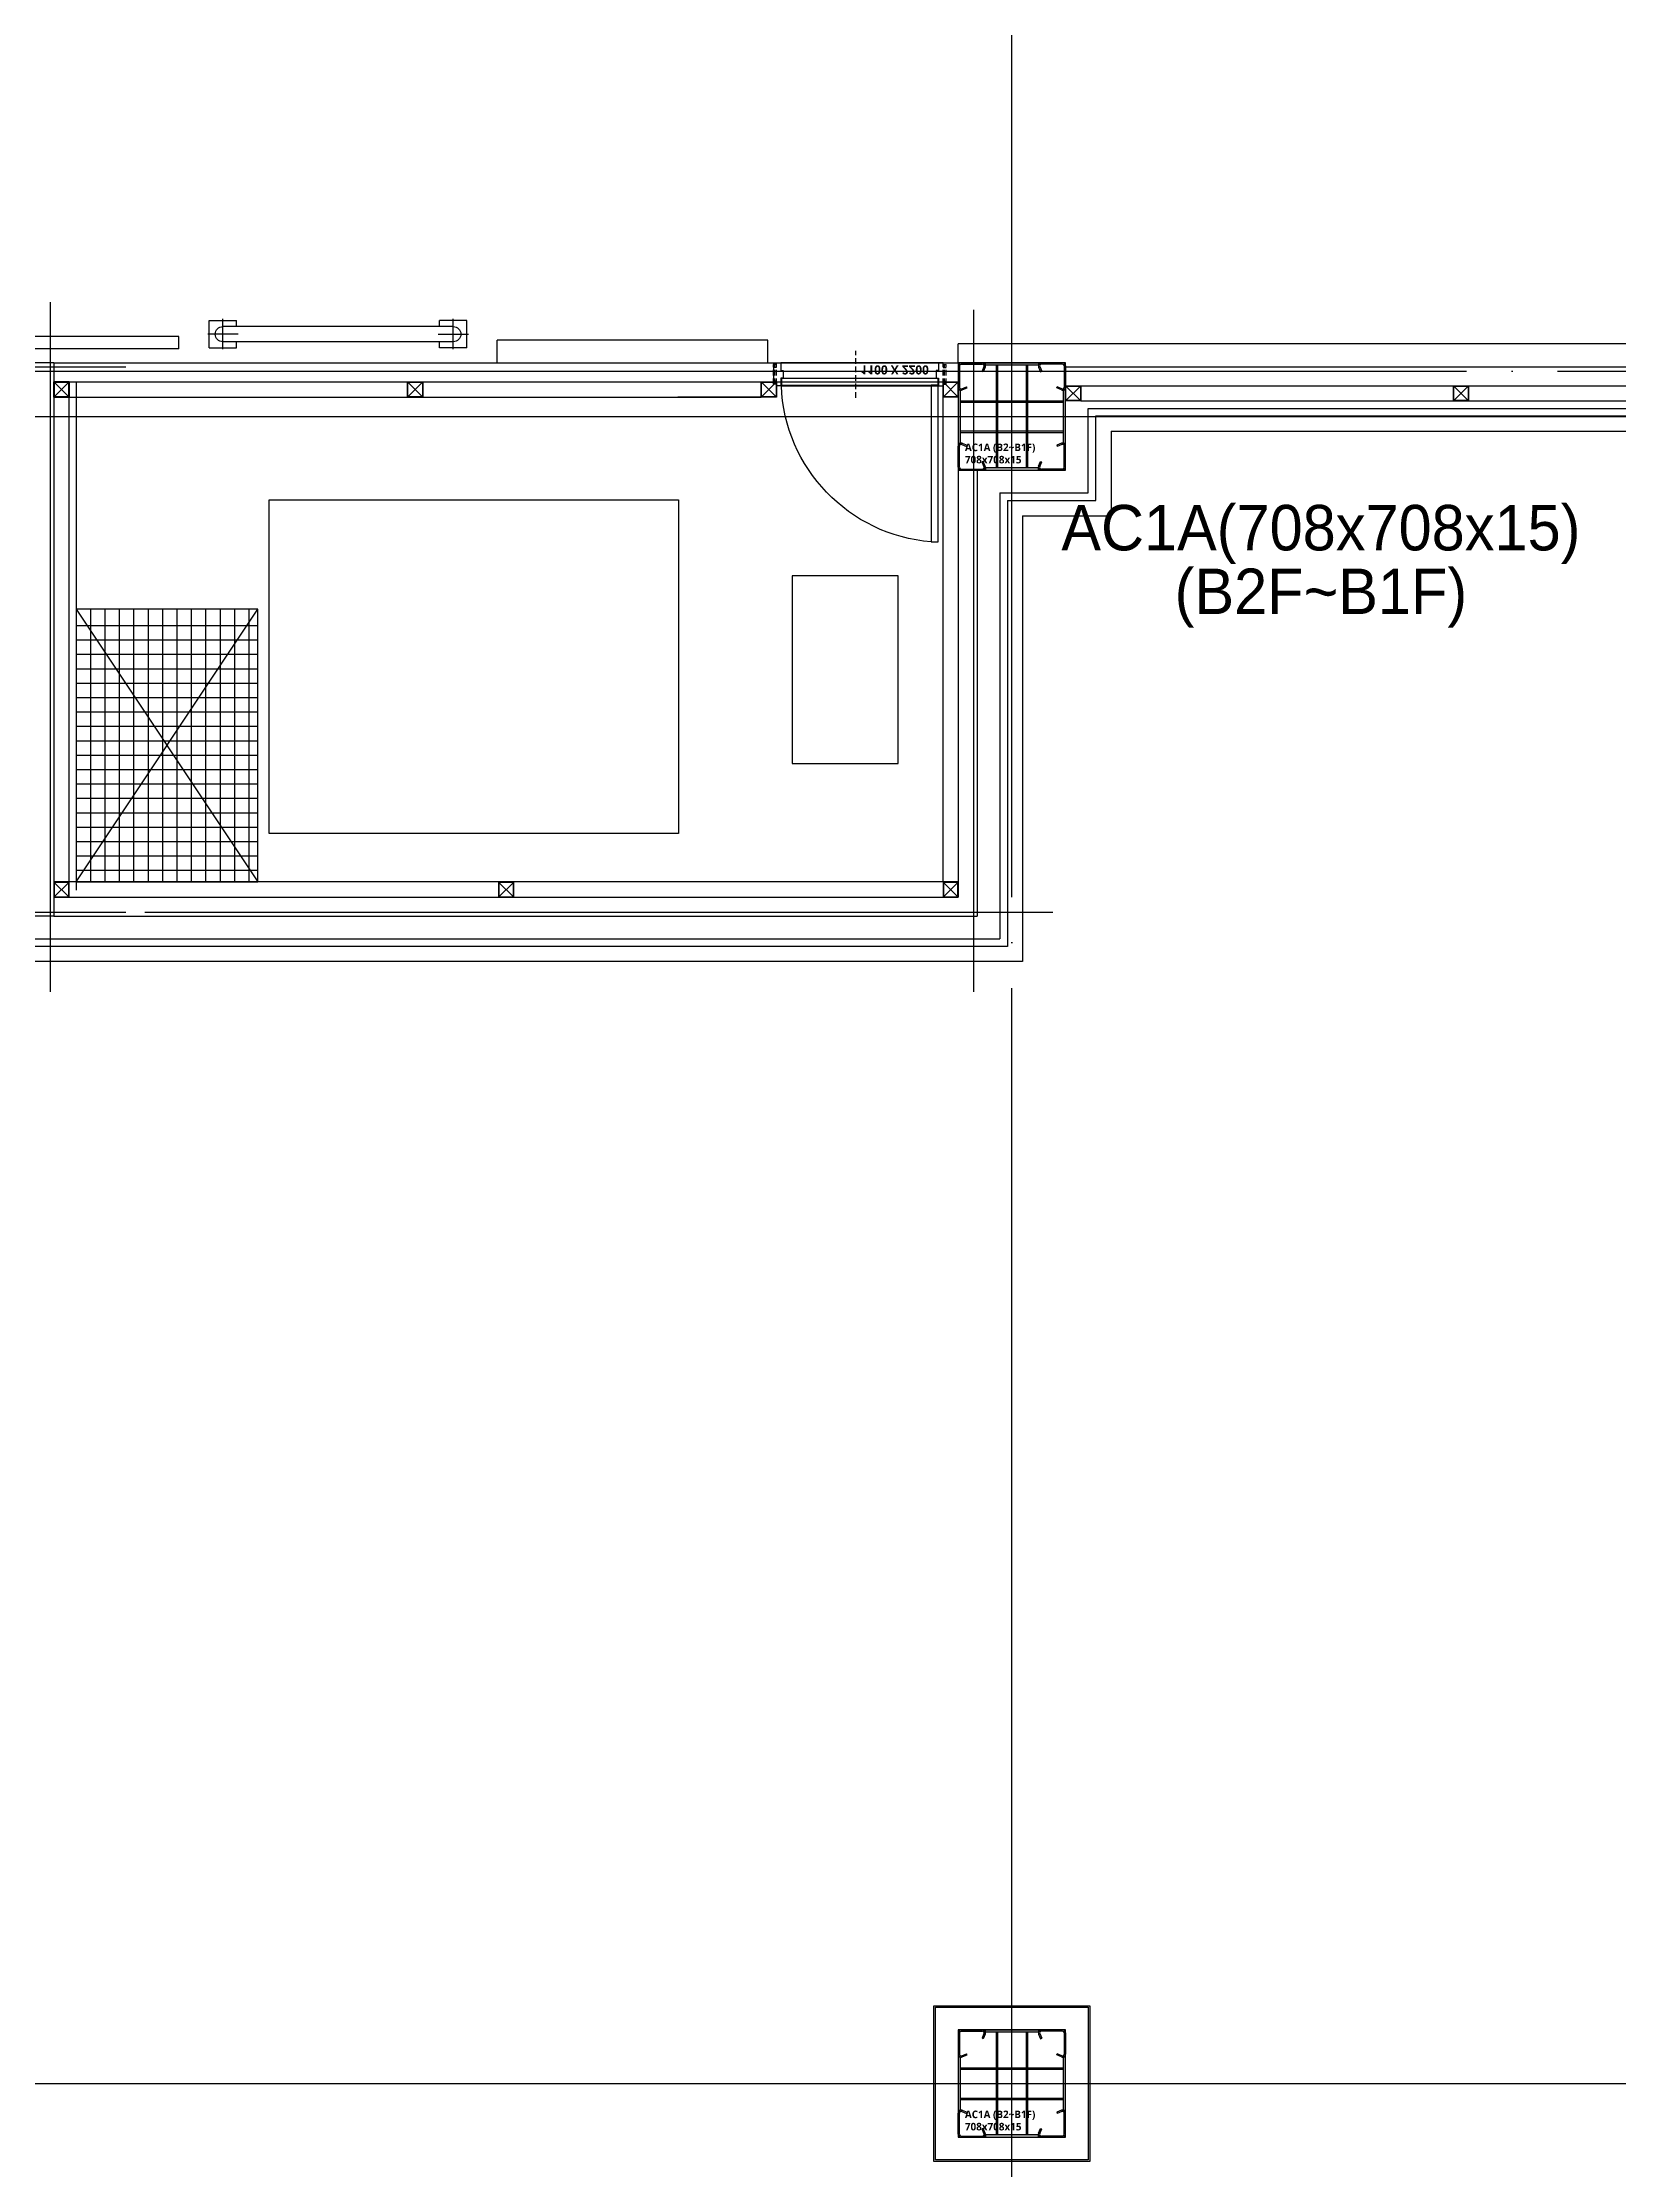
# Model space of a CAD drawing. Header units: millimetres. Extents: x -47382 to 204618, y -51045 to 127155.
# Drawn here: x 62604 to 73002, y 28804 to 42839 of the extents above; entities that cross this region are included whole.
import ezdxf
from ezdxf.enums import TextEntityAlignment as Align

# ---------------------------------------------------------------- set-up
doc = ezdxf.new("R2010")
doc.units = ezdxf.units.MM
doc.header["$LTSCALE"] = 300
doc.header["$MEASUREMENT"] = 0
doc.linetypes.add('CEN', pattern=[62, 60, -1, 0, -1])
doc.linetypes.add('HIDDEN2', pattern=[0.1875, 0.125, -0.0625])
doc.layers.get('0').update_dxf_attribs({"linetype": 'CONTINUOUS'})
doc.layers.get('Defpoints').update_dxf_attribs({"color": 153, "linetype": 'CONTINUOUS'})
doc.layers.add('A-ANNO-NPLT', color=129, linetype='CONTINUOUS', plot=False)
doc.layers.add('Defpoint', color=161, linetype='CONTINUOUS', plot=False)
for name, color, linetype in [('A-CEN', 1, 'CEN'), ('A-DOOR', 4, 'CONTINUOUS'), ('A-DOOR-JAMB', 4, 'CONTINUOUS'), ('A-DOOR-SILL', 8, 'CONTINUOUS'), ('A-DOOR-SWING', 8, 'CONTINUOUS'), ('A-FLOR-EQPM-PAD', 7, 'CONTINUOUS'), ('A-FLOR-FLIN-TYP2', 8, 'CONTINUOUS'), ('A-FLOR-GW', 6, 'CONTINUOUS'), ('A-FLOR-PANL', 6, 'CONTINUOUS'), ('A-ST-AXIS-CEN', 252, 'CEN'), ('A-ST-COL', 2, 'CONTINUOUS'), ('A-볼라드', 8, 'CONTINUOUS'), ('Bound', 9, 'CONTINUOUS'), ('ELE3', 4, 'CONTINUOUS'), ('H', 8, 'CONTINUOUS'), ('OPEN2', 5, 'CONTINUOUS'), ('XREF-PLAN$0$A-STEEL', 7, 'CONTINUOUS'), ('갈바륨 V-115', 141, 'CONTINUOUS'), ('갈바륨 W-140', 71, 'CONTINUOUS'), ('방열도어', 75, 'CONTINUOUS'), ('저온단열', 160, 'CONTINUOUS'), ('충돌방지대 IN', 4, 'CONTINUOUS')]:
    doc.layers.add(name, color=color, linetype=linetype)
doc.styles.add('SH_대대리576', font='NanumGothicBold.ttf')
doc.styles.add('SHP-나눔bo', font='')
doc.styles.add('돋움', font='')
doc.styles.get('SHP-나눔bo').set_extended_font_data('NanumGothic', bold=True)
doc.styles.get('돋움').set_extended_font_data('Dotum')

# ---------------------------------------------------------------- blocks, each defined once
blk = doc.blocks.new('A$C6EE92147')
at = {"layer": 'A-CEN'}
for p, q in [((2180, 4650, -103000), (2180, 100, -103000)), ((7080, 4225, -103000), (1680, 4225, -103000)), ((7105, 625, -103000), (1680, 625, -103000))]:
    blk.add_line(p, q, dxfattribs=at)
at = {"layer": 'A-FLOR-PANL'}
for p, q in [((2155, 4250, -103000), (2850, 4250, -103000)), ((2155, 4250, -103000), (2155, 600, -103000)), ((2155, 600, -103000), (2850, 600, -103000))]:
    blk.add_line(p, q, dxfattribs=at)
at = {"layer": 'A-볼라드'}
for p, q in [((-570, 4530, -103000), (-390, 4530, -103000)), ((-570, 4350, -103000), (-570, 4530, -103000)), ((-480, 4340, -103000), (-480, 4540, -103000)), ((-390, 4490, -103000), (-390, 4530, -103000)), ((1130, 4530, -103000), (950, 4530, -103000)), ((950, 4490, -103000), (950, 4530, -103000)), ((1040, 4340, -103000), (1040, 4540, -103000)), ((1130, 4350, -103000), (1130, 4530, -103000)), ((-380, 4440, -103000), (-580, 4440, -103000)), ((-480, 4490, -103000), (1040, 4490, -103000)), ((-480, 4390, -103000), (1040, 4390, -103000)), ((-390, 4350, -103000), (-390, 4390, -103000)), ((940, 4440, -103000), (1140, 4440, -103000)), ((950, 4350, -103000), (950, 4390, -103000)), ((-570, 4350, -103000), (-390, 4350, -103000)), ((1130, 4350, -103000), (950, 4350, -103000))]:
    blk.add_line(p, q, dxfattribs=at)
for centre, start, end in [((-480, 4440, -103000), 90, 270), ((1040, 4440, -103000), 270, 90)]:
    blk.add_arc(centre, 50, start, end, dxfattribs=at)
at = {"layer": '방열도어'}
for p, q in [((1330, 4343, -103000), (1330, 4425, -103000)), ((1330, 4425, -103000), (2763, 4425, -103000)), ((1330, 4343, -103000), (2762, 4343, -103000))]:
    blk.add_line(p, q, dxfattribs=at)
blk = doc.blocks.new('A$C0e376f74')
at = {"layer": 'A-ANNO-NPLT', "linetype": 'HIDDEN2'}
for p, q in [((525, 230), (525, -80)), ((-20, 140), (-20, 10)), ((0, 140), (-20, 140)), ((0, 120), (-20, 120)), ((0, 30), (-20, 30)), ((0, 10), (-20, 10)), ((-10, 140), (-10, 10)), ((0, 140), (0, 10)), ((1100, 140), (1120, 140)), ((1100, 140), (1100, 10)), ((1100, 120), (1120, 120)), ((1100, 30), (1120, 30)), ((1100, 10), (1120, 10)), ((1110, 140), (1110, 10)), ((1120, 140), (1120, 10))]:
    blk.add_line(p, q, dxfattribs=at)
at = {"layer": 'A-ANNO-NPLT', "linetype": 'ByBlock'}
blk.add_lwpolyline([(1067, 102), (33, 102), (33, 147), (1067, 147)], close=True, dxfattribs=at)
at = {"layer": 'A-DOOR', "linetype": 'ByBlock'}
blk.add_lwpolyline([(1067, 1181), (1067, 147), (1022, 147), (1022, 1181)], close=True, dxfattribs=at)
at = {"layer": 'A-DOOR-JAMB'}
for points in [[(0, 20), (0, 0), (30, 0), (30, 50), (45, 50), (45, 100), (30, 100), (30, 150), (0, 150), (0, 130)], [(1100, 20), (1100, 0), (1070, 0), (1070, 50), (1055, 50), (1055, 100), (1070, 100), (1070, 150), (1100, 150), (1100, 130)]]:
    blk.add_lwpolyline(points, dxfattribs=at)
at = {"layer": 'A-DOOR-SILL'}
for p, q in [((30, 150), (1070, 150)), ((1070, 0), (30, 0))]:
    blk.add_line(p, q, dxfattribs=at)
at = {"layer": 'A-DOOR-SWING'}
blk.add_arc((1107, 109), 1075, 94.5299, 177.8035, dxfattribs=at)
at = {"layer": 'A-ANNO-NPLT', "linetype": 'ByBlock', "style": 'SHP-나눔bo'}
blk.add_text('1100 X 2200', height=60, dxfattribs=at).set_placement((781, 16), align=Align.CENTER)
blk = doc.blocks.new('1200x1800x1500')
at = {"layer": 'ELE3'}
blk.add_lwpolyline([(0, 0), (1200, 0), (1200, 1800), (0, 1800)], close=True, dxfattribs=at)
at = {"layer": 'H'}
for p, q in [((1200, 1690), (0, 1690)), ((95, 1800), (95, 0)), ((190, 1800), (190, 0)), ((285, 1800), (285, 0)), ((380, 1800), (380, 0)), ((475, 1800), (475, 0)), ((570, 1800), (570, 0)), ((665, 1800), (665, 0)), ((760, 1800), (760, 0)), ((855, 1800), (855, 0)), ((950, 1800), (950, 0)), ((1045, 1800), (1045, 0)), ((1140, 1800), (1140, 0)), ((1200, 1595), (0, 1595)), ((1200, 1500), (0, 1500)), ((1200, 1405), (0, 1405)), ((1200, 1310), (0, 1310)), ((1200, 1215), (0, 1215)), ((1200, 1120), (0, 1120)), ((1200, 1025), (0, 1025)), ((1200, 930), (0, 930)), ((1200, 835), (0, 835)), ((1200, 740), (0, 740)), ((1200, 645), (0, 645)), ((1200, 550), (0, 550)), ((1200, 455), (0, 455)), ((1200, 360), (0, 360)), ((1200, 265), (0, 265)), ((1200, 170), (0, 170)), ((1200, 75), (0, 75))]:
    blk.add_line(p, q, dxfattribs=at)
at = {"layer": 'OPEN2'}
for p, q in [((0, 1800), (1200, 0)), ((0, 0), (1200, 1800))]:
    blk.add_line(p, q, dxfattribs=at)
blk = doc.blocks.new('XREF-PLAN$0$각-100X100')
at = {"layer": 'XREF-PLAN$0$A-STEEL', "color": 1}
for p, q in [((-47.7, -47.7), (47.7, 47.7)), ((-47.7, 47.7), (47.7, -47.7))]:
    blk.add_line(p, q, dxfattribs=at)
at = {"layer": 'XREF-PLAN$0$A-STEEL'}
blk.add_lwpolyline([(-50, -50), (50, -50), (50, 50), (-50, 50)], close=True, dxfattribs=at)
at = {"layer": 'XREF-PLAN$0$A-STEEL', "color": 8}
blk.add_lwpolyline([(-47.7, -47.7), (47.7, -47.7), (47.7, 47.7), (-47.7, 47.7)], close=True, dxfattribs=at)
blk = doc.blocks.new('AC1A(b2~b1f)')
for points in [[(199, 728), (549, 728), (549, 713), (199, 713)], [(20, 549), (20, 199), (35, 199), (35, 549)], [(728, 199), (728, 549), (713, 549), (713, 199)], [(199, 20), (549, 20), (549, 35), (199, 35)]]:
    blk.add_hatch(color=9).paths.add_polyline_path(points)
for p, q in [((270, 713), (270, 35)), ((279, 713), (279, 35)), ((469, 713), (469, 35)), ((478, 713), (478, 35)), ((35, 478), (713, 478)), ((35, 469), (713, 469)), ((35, 279), (713, 279)), ((35, 270), (713, 270))]:
    blk.add_line(p, q)
at = {"color": 8, "linetype": 'Continuous'}
for points in [[(199, 728), (549, 728), (549, 713), (199, 713)], [(20, 549), (20, 199), (35, 199), (35, 549)], [(728, 199), (728, 549), (713, 549), (713, 199)], [(199, 20), (549, 20), (549, 35), (199, 35)]]:
    blk.add_lwpolyline(points, close=True, dxfattribs=at)
at = {"layer": 'A-ST-COL'}
for p, q in [((20, 708), (20, 569)), ((28, 708), (28, 569)), ((40, 728), (179, 728)), ((40, 720), (179, 720)), ((190, 704), (177, 673)), ((558, 704), (571, 673)), ((708, 728), (569, 728)), ((708, 720), (569, 720)), ((720, 708), (720, 569)), ((728, 708), (728, 569)), ((44, 558), (75, 571)), ((47, 550), (78, 563)), ((78, 563), (75, 571)), ((185, 670), (177, 673)), ((198, 701), (185, 670)), ((550, 701), (563, 670)), ((563, 670), (571, 673)), ((670, 563), (673, 571)), ((701, 550), (670, 563)), ((704, 558), (673, 571)), ((20, 40), (20, 179)), ((28, 40), (28, 179)), ((44, 190), (75, 177)), ((47, 198), (78, 185)), ((78, 185), (75, 177)), ((701, 198), (670, 185)), ((670, 185), (673, 177)), ((704, 190), (673, 177)), ((720, 40), (720, 179)), ((728, 40), (728, 179)), ((40, 28), (179, 28)), ((40, 20), (179, 20)), ((185, 78), (177, 75)), ((190, 44), (177, 75)), ((198, 47), (185, 78)), ((550, 47), (563, 78)), ((558, 44), (571, 75)), ((563, 78), (571, 75)), ((708, 28), (569, 28)), ((708, 20), (569, 20))]:
    blk.add_line(p, q, dxfattribs=at)
for centre, radius, start, end in [((40, 708), 20, 90, 180), ((40, 708), 12, 90, 180), ((179, 708), 20, 340, 90), ((179, 708), 12, 340, 90), ((569, 708), 20, 90, 200), ((569, 708), 12, 90, 200), ((708, 708), 20, 0, 90), ((708, 708), 12, 0, 90), ((40, 569), 20, 180, 290), ((40, 569), 12, 180, 290), ((708, 569), 20, 250, 0), ((708, 569), 12, 250, 0), ((40, 179), 20, 70, 180), ((40, 179), 12, 70, 180), ((708, 179), 20, 0, 110), ((708, 179), 12, 0, 110), ((40, 40), 20, 180, 270), ((40, 40), 12, 180, 270), ((179, 40), 20, 270, 20), ((179, 40), 12, 270, 20), ((569, 40), 20, 160, 270), ((569, 40), 12, 160, 270), ((708, 40), 20, 270, 0), ((708, 40), 12, 270, 0)]:
    blk.add_arc(centre, radius, start, end, dxfattribs=at)
at = {"layer": 'Bound', "color": 9, "linetype": 'Continuous'}
for p, q in [((728, 728), (20, 728)), ((20, 728), (20, 20)), ((728, 20), (728, 728)), ((20, 20), (728, 20))]:
    blk.add_line(p, q, dxfattribs=at)
at = {"layer": 'Defpoint'}
for p, q in [((374, 0), (374, 748)), ((0, 374), (748, 374))]:
    blk.add_line(p, q, dxfattribs=at)
at = {"layer": 'Defpoint', "linetype": 'Continuous', "style": 'SH_대대리576'}
for s, p in [('AC1A (B2~B1F)', (64, 171)), ('708x708x15', (64, 90))]:
    blk.add_text(s, height=50, dxfattribs=at).set_placement(p, align=Align.MIDDLE_LEFT)
blk = doc.blocks.new('ACT 지하2층구조평면도')
for p in [(116008, 91042), (116008, 80042)]:
    blk.add_blockref('AC1A(b2~b1f)', p)

msp = doc.modelspace()

# ---------------------------------------------------------------- linework, layer by layer
msp.add_line((67346, 40500), (66795, 40500))
at = {"layer": 'A-CEN'}
for p, q in [((68746, 41075), (68746, 36575)), ((35400, 40671), (135400, 40671)), ((63279, 37100), (69271, 37100))]:
    msp.add_line(p, q, dxfattribs=at)
at = {"layer": 'A-FLOR-EQPM-PAD'}
for points in [[(64100, 37621), (64100, 39821), (66800, 39821), (66800, 37621)], [(67550, 38081), (68250, 38081), (68250, 39321), (67550, 39321)]]:
    msp.add_lwpolyline(points, close=True, dxfattribs=at)
at = {"layer": 'A-FLOR-FLIN-TYP2'}
for p, q in [((62779, 40500), (67346, 40500)), ((62779, 37300), (62779, 40500)), ((68546, 37300), (68546, 40500)), ((69454, 40475), (79571, 40475)), ((68546, 37300), (62779, 37300))]:
    msp.add_line(p, q, dxfattribs=at)
at = {"layer": 'A-FLOR-GW'}
for p, q in [((69354, 40700), (79671, 40700)), ((69354, 40575), (79671, 40575))]:
    msp.add_line(p, q, dxfattribs=at)
at = {"layer": 'A-FLOR-PANL'}
for p, q in [((62679, 40725), (68646, 40725)), ((67426, 40725), (67426, 40600)), ((62679, 40600), (68646, 40600)), ((68646, 40017), (68646, 37200)), ((68771, 40017), (68771, 37075)), ((62679, 37200), (68646, 37200)), ((62679, 37075), (68771, 37075))]:
    msp.add_line(p, q, dxfattribs=at)
at = {"layer": 'A-ST-AXIS-CEN'}
for p, q in [((69000, 0), (69000, 99371)), ((0, 40371), (142000, 40371)), ((0, 29371), (142000, 29371))]:
    msp.add_line(p, q, dxfattribs=at)
at = {"layer": '갈바륨 V-115'}
for p, q in [((69554, 39817), (69554, 40375)), ((69554, 40375), (79471, 40375)), ((68971, 39817), (69554, 39817)), ((68971, 39817), (68971, 36875)), ((68971, 36875), (61984, 36875))]:
    msp.add_line(p, q, dxfattribs=at)
at = {"layer": '갈바륨 W-140'}
msp.add_lwpolyline([(68486, 29885), (69514, 29885), (69514, 28857), (68486, 28857)], close=True, dxfattribs=at)
at = {"layer": '저온단열'}
for p, q in [((62825, 40600), (62825, 37246)), ((69504, 39867), (69504, 40425)), ((69504, 40425), (79521, 40425)), ((68921, 39867), (69504, 39867)), ((68921, 39867), (68921, 36925)), ((62034, 36925), (68921, 36925))]:
    msp.add_line(p, q, dxfattribs=at)
msp.add_lwpolyline([(68496, 29875), (69504, 29875), (69504, 28867), (68496, 28867)], close=True, dxfattribs=at)
at = {"layer": '충돌방지대 IN'}
for p, q in [((65604, 40725), (65604, 40875)), ((67390, 40875), (65604, 40875)), ((67390, 40725), (67390, 40875)), ((79813, 40850), (68646, 40850)), ((68646, 40725), (68646, 40850)), ((69654, 40275), (69654, 39717)), ((69654, 40275), (79371, 40275)), ((69071, 39717), (69654, 39717)), ((69071, 39717), (69071, 36775)), ((69071, 36775), (61984, 36775))]:
    msp.add_line(p, q, dxfattribs=at)

# ---------------------------------------------------------------- block references
for name, p in [('ACT 지하2층구조평면도', (-47382, -51045)), ('1200x1800x1500', (62825, 37300))]:
    msp.add_blockref(name, p)
at = {"xscale": -1}
msp.add_blockref('A$C6EE92147', (64834, 36475), dxfattribs=at)
at = {"ltscale": 5, "xscale": -1}
for p in [(62729, 40550), (65063, 40550), (67396, 40550), (68596, 40550), (69404, 40525), (71963, 40525)]:
    msp.add_blockref('XREF-PLAN$0$각-100X100', p, dxfattribs=at)
at = {"ltscale": 5}
for p in [(62729, 40550), (62729, 37250), (65663, 37250), (68596, 37250)]:
    msp.add_blockref('XREF-PLAN$0$각-100X100', p, dxfattribs=at)
at = {"layer": 'A-DOOR', "xscale": -1, "rotation": 180.000000000263}
msp.add_blockref('A$C0e376f74', (67446, 40725), dxfattribs=at)

# ---------------------------------------------------------------- texts
at = {"layer": 'Defpoints', "linetype": 'Continuous', "style": '돋움'}
for s, p in [('AC1A(708x708x15)', (71039, 39398)), ('(B2F~B1F)', (71039, 38978))]:
    msp.add_text(s, height=300, dxfattribs=at).set_placement(p, align=Align.BOTTOM_CENTER)

doc.saveas('drawing.dxf')
